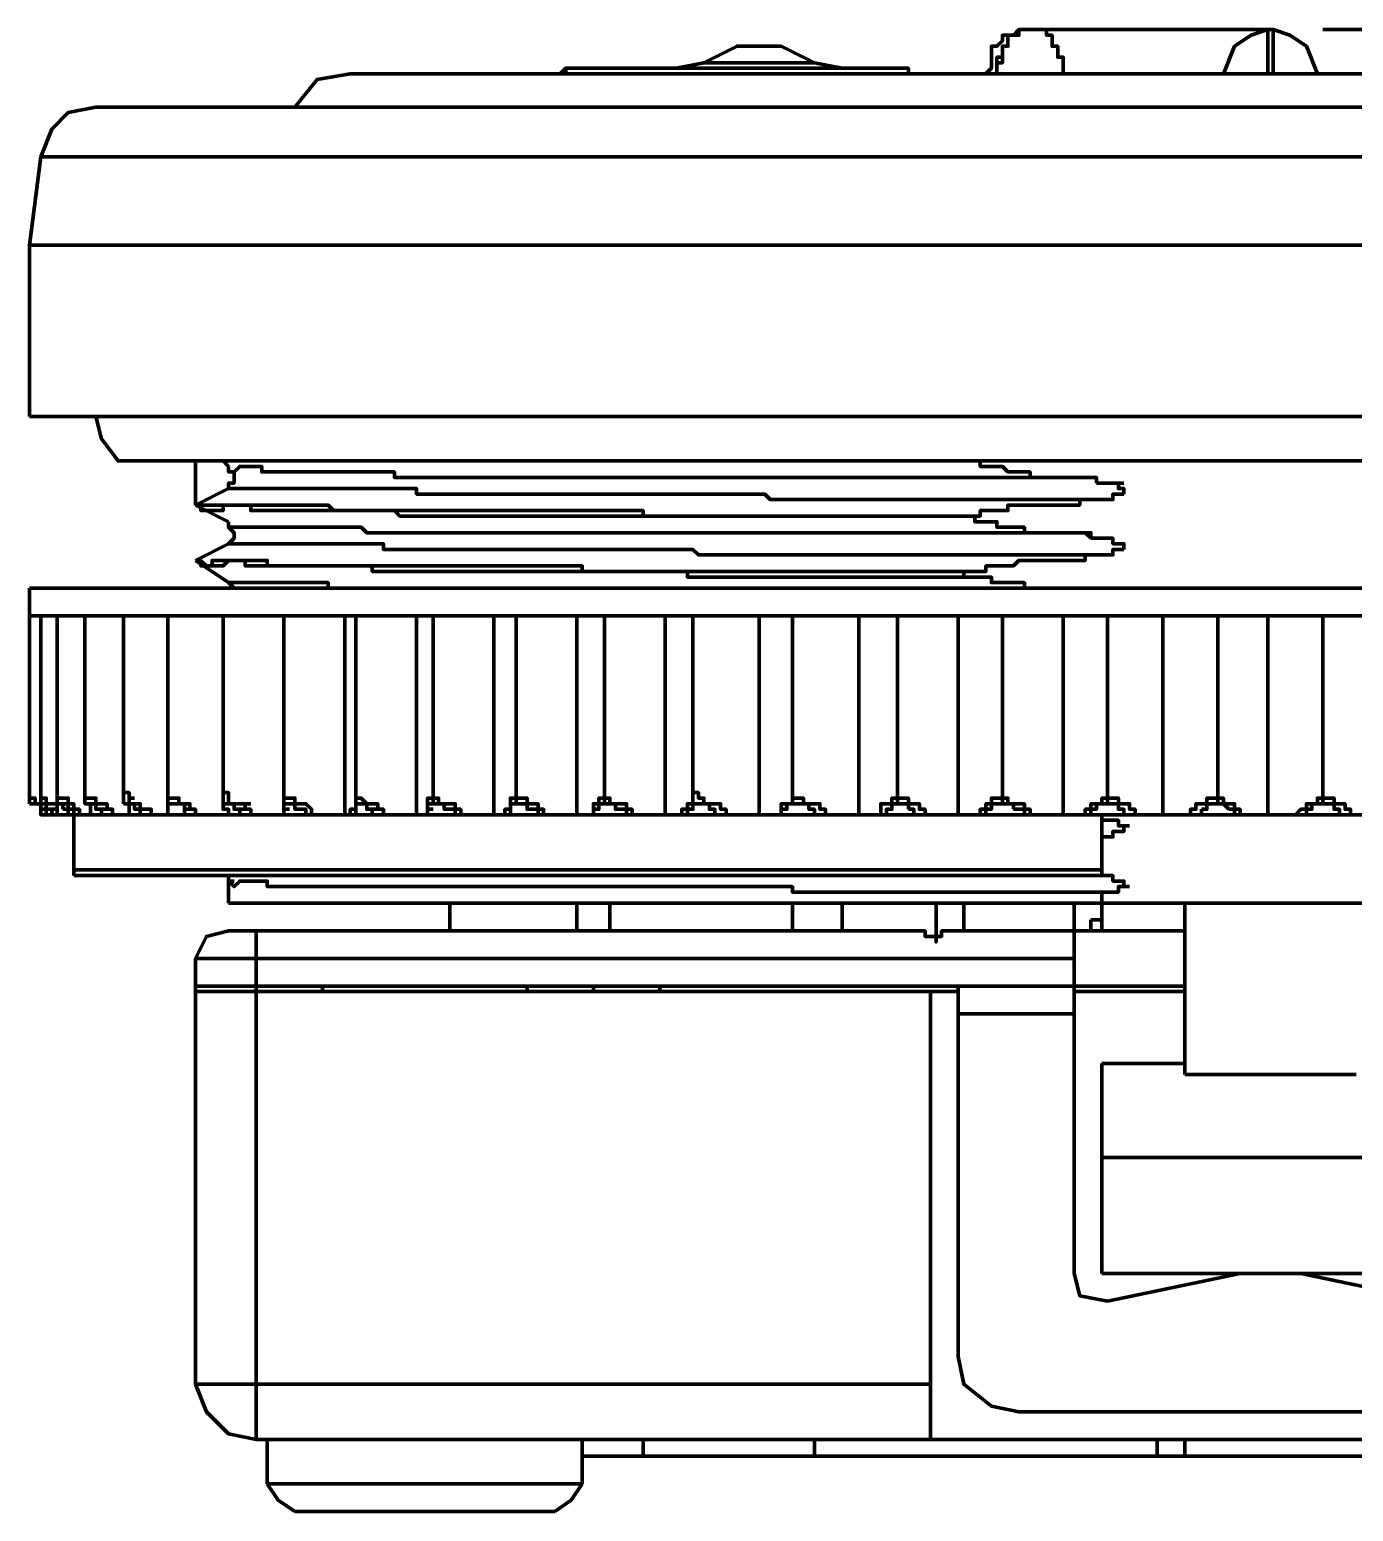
# Model space of a CAD drawing. Header units: inches. Extents: x 19 to 378, y -1 to 556.
# Drawn here: x 287.33 to 313.94, y 386.67 to 416.44 of the extents above; entities that cross this region are included whole.
import ezdxf

# ---------------------------------------------------------------- set-up
doc = ezdxf.new("R2010")
doc.units = ezdxf.units.IN
doc.layers.add('P', color=250, linetype='CONTINUOUS', lineweight=100)

msp = doc.modelspace()

# ---------------------------------------------------------------- linework, layer by layer
at = {"layer": 'P', "color": 0, "linetype": 'CONTINUOUS'}
for points in [[(306.556, 415.556), (306.667, 415.667), (306.667, 415.889), (306.667, 416), (306.667, 416.111), (306.778, 416.111), (306.889, 416.222), (306.889, 416.333), (307, 416.333), (307, 416.333), (307.111, 416.333), (307.222, 416.444), (307.444, 416.444)], [(307.556, 416.444), (307.222, 416.444), (307.222, 416.333), (307.111, 416.333), (307.111, 416.333), (307, 416.333), (307, 416.222), (307, 416.222), (307, 416.111), (306.889, 416.111), (306.889, 415.889), (306.778, 415.889), (306.778, 415.778)], [(307.333, 416.444), (307.222, 416.444), (307.222, 416.333), (307.111, 416.333), (307.111, 416.333), (307, 416.333), (307, 416.222), (307, 416.222), (307, 416.111), (306.889, 416.111), (306.889, 415.778), (306.778, 415.778), (306.778, 415.778)], [(307.444, 416.444), (307.333, 416.444)], [(307.556, 416.444), (307.444, 416.444)], [(307.444, 416.444), (307.556, 416.444)], [(307.556, 416.444), (307.778, 416.444), (307.778, 416.333), (307.889, 416.333), (307.889, 416.333), (307.889, 416.333), (307.889, 416.111), (308, 416.111), (308, 415.889), (308.111, 415.889), (308.111, 415.778)], [(307.556, 416.444), (307.667, 416.444)], [(307.556, 416.444), (307.556, 416.444)], [(313.222, 415.556), (313, 416.111), (312.667, 416.333), (312.333, 416.444), (307.556, 416.444)], [(312.222, 416.444), (311.889, 416.333), (311.556, 416.111), (311.333, 415.556)], [(312.222, 416.444), (312.222, 415.556)], [(312.333, 416.444), (312.333, 415.556)], [(313.333, 416.444), (353.889, 416.444)], [(303.111, 415.778), (302.444, 416.111), (301.556, 416.111), (300.889, 415.778)], [(300.333, 415.667), (300.889, 415.778), (303.111, 415.778)], [(303.111, 415.778), (303.667, 415.667)], [(306.778, 415.778), (306.889, 415.778)], [(306.778, 415.778), (306.778, 415.556)], [(306.778, 415.778), (306.889, 415.778)], [(306.778, 415.778), (306.778, 415.556)], [(308.111, 415.778), (308.111, 415.778)], [(308.111, 415.778), (308.111, 415.556)], [(293.778, 415.556), (293.111, 415.444), (292.667, 414.889)], [(293.778, 415.556), (330.667, 415.556)], [(298.111, 415.667), (298.111, 415.667), (298, 415.556)], [(298.111, 415.667), (298.111, 415.556)], [(298.111, 415.667), (298.111, 415.667)], [(298.111, 415.667), (304.889, 415.667)], [(298.111, 415.556), (298.111, 415.556)], [(305, 415.556), (305, 415.667), (304.889, 415.667)], [(306.556, 415.556), (313.222, 415.556)], [(306.556, 415.556), (306.667, 415.556)], [(306.778, 415.556), (306.889, 415.556)], [(308.111, 415.556), (308.111, 415.556)], [(311.333, 415.556), (311.444, 415.556)], [(313.222, 415.556), (313.333, 415.556)], [(288.667, 414.889), (288.111, 414.778), (287.778, 414.444), (287.556, 413.889)], [(288.667, 414.889), (335.889, 414.889)], [(287.556, 413.889), (287.333, 412.111)], [(287.556, 413.889), (337, 413.889)], [(287.333, 412.111), (287.333, 408.667)], [(287.333, 412.111), (337.222, 412.111)], [(287.333, 408.667), (337.222, 408.667)], [(288.667, 408.667), (288.778, 408.222), (289.111, 407.778), (289.556, 407.778)], [(289.556, 407.778), (335, 407.778)], [(290.667, 407.778), (290.667, 406.889)], [(291.222, 407.778), (291.333, 407.667)], [(291.333, 407.667), (291.333, 407.556), (291.444, 407.556), (291.556, 407.667), (292, 407.667), (292, 407.556), (294.667, 407.556), (294.667, 407.444), (301.444, 407.444), (301.556, 407.444), (302, 407.444)], [(291.333, 407.667), (291.333, 407.556), (291.444, 407.556), (291.444, 407.444)], [(308.667, 407.444), (308.111, 407.444), (308.111, 407.444), (307.444, 407.444), (307.444, 407.556), (307, 407.556), (306.889, 407.667), (306.444, 407.667), (306.444, 407.778)], [(291.333, 407.222), (291.333, 407.333), (291.444, 407.333), (291.444, 407.444)], [(302, 407.444), (302.111, 407.444)], [(302, 407.444), (308.667, 407.444)], [(308.778, 407.333), (308.778, 407.444), (308.667, 407.444)], [(290.667, 406.889), (291.333, 407.222)], [(291.333, 407.222), (291.333, 407.222), (291.556, 407.222), (291.556, 407.222), (292, 407.222), (292.111, 407.222), (295.111, 407.222), (295.111, 407.111), (295.333, 407.111)], [(295.333, 407.111), (302.111, 407.111), (302.222, 407), (307.222, 407)], [(309.222, 407.333), (308.778, 407.333)], [(308.778, 407.333), (308.889, 407.333)], [(309, 407), (309.111, 407), (309.111, 407.111), (309.333, 407.111)], [(309.333, 407.111), (309.333, 407.111), (309.333, 407.222), (309.222, 407.222), (309.222, 407.333)], [(309.222, 407.333), (309.333, 407.333)], [(309.333, 407.111), (309.333, 407.111)], [(290.667, 406.889), (290.778, 406.889)], [(290.667, 406.889), (291.333, 406.556)], [(296.667, 406.778), (293.444, 406.778), (293.333, 406.889), (290.667, 406.889)], [(290.667, 406.889), (290.778, 406.889)], [(290.667, 406.889), (290.667, 406.889)], [(296.667, 406.667), (294.778, 406.667), (294.667, 406.778), (291.778, 406.778), (291.778, 406.889), (291.222, 406.889), (291.222, 406.778), (290.778, 406.778), (290.778, 406.889)], [(306.111, 406.667), (299.667, 406.667), (299.667, 406.778), (296.667, 406.778)], [(306.111, 406.667), (306.444, 406.667), (306.444, 406.778), (307, 406.778), (307, 406.889), (307.667, 406.889), (307.667, 406.889), (308.444, 406.889), (308.444, 407), (308.667, 407)], [(307.222, 407), (307.333, 407)], [(307.222, 407), (308.667, 407)], [(308.667, 407), (309, 407)], [(309, 407), (309, 407)], [(291.333, 406.556), (291.333, 406.444), (294, 406.444), (294.111, 406.333), (300.111, 406.333), (300.111, 406.333), (302, 406.333)], [(291.333, 406.556), (291.333, 406.444), (291.444, 406.333), (291.444, 406.222), (291.333, 406.111)], [(306.111, 406.667), (302, 406.667), (301.889, 406.667), (296.667, 406.667)], [(296.667, 406.667), (296.667, 406.667)], [(306.111, 406.667), (306.111, 406.667)], [(308.667, 406.222), (308.667, 406.333), (308, 406.333), (308, 406.333), (307.333, 406.333), (307.333, 406.444), (306.778, 406.444), (306.778, 406.556), (306.333, 406.556), (306.333, 406.667), (306.111, 406.667)], [(302, 406.333), (302.111, 406.333)], [(302, 406.333), (308.556, 406.333), (308.667, 406.222)], [(308.778, 406.222), (308.667, 406.222)], [(309.222, 406.111), (309.111, 406.111), (309.111, 406.222), (308.778, 406.222)], [(308.778, 406.222), (308.889, 406.222)], [(291.333, 406.111), (290.667, 405.778)], [(291.333, 406.111), (291.333, 406.111), (291.556, 406.111), (291.556, 406.111), (291.889, 406.111), (291.889, 406.111), (294.444, 406.111), (294.444, 406), (300.667, 406), (300.778, 405.889), (301.222, 405.889)], [(301.222, 405.889), (308.667, 405.889)], [(306.111, 405.556), (306.556, 405.556), (306.556, 405.667), (307.111, 405.667), (307.222, 405.778), (307.778, 405.778), (307.889, 405.778), (308.556, 405.778), (308.556, 405.889), (308.667, 405.889)], [(308.667, 405.889), (309, 405.889)], [(309, 405.889), (309.111, 405.889), (309.111, 406), (309.333, 406)], [(309, 405.889), (309, 405.889)], [(309.333, 406), (309.333, 406), (309.333, 406.111), (309.222, 406.111)], [(309.222, 406.111), (309.333, 406.111)], [(309.333, 406), (309.333, 406)], [(290.667, 405.778), (290.778, 405.778)], [(290.667, 405.778), (290.778, 405.778)], [(290.667, 405.778), (290.778, 405.778)], [(290.667, 405.778), (291.333, 405.333)], [(290.778, 405.778), (290.889, 405.667)], [(296.667, 405.556), (294.222, 405.556), (294.222, 405.667), (291.667, 405.667), (291.667, 405.778), (291.333, 405.778), (291.222, 405.667), (290.778, 405.667), (290.778, 405.778)], [(290.889, 405.667), (291, 405.667), (291, 405.778), (292.111, 405.778), (292.111, 405.667), (298.444, 405.667), (298.444, 405.556), (301, 405.556)], [(291.333, 405.333), (293.333, 405.333), (293.333, 405.222), (295.222, 405.222)], [(291.333, 405.333), (291.444, 405.222)], [(306.111, 405.444), (300.556, 405.444), (300.556, 405.556), (296.667, 405.556)], [(296.667, 405.556), (296.667, 405.556)], [(301, 405.556), (301.111, 405.556)], [(301, 405.556), (306.111, 405.556)], [(306.111, 405.556), (306.111, 405.444)], [(307.556, 405.222), (307.333, 405.222), (307.333, 405.333), (306.667, 405.333), (306.667, 405.444), (306.222, 405.444), (306.222, 405.444), (306.111, 405.444)], [(287.333, 404.667), (287.333, 405.222)], [(287.333, 405.222), (337.222, 405.222)], [(287.333, 405.222), (337.222, 405.222)], [(307.556, 405.222), (307.556, 405.222)], [(287.333, 400.889), (287.333, 404.667)], [(287.333, 404.667), (337.222, 404.667)], [(287.333, 404.667), (337.222, 404.667)], [(287.556, 400.889), (287.556, 404.667)], [(287.889, 400.889), (287.889, 404.667)], [(288.444, 400.889), (288.444, 404.667)], [(289.222, 400.889), (289.222, 404.667)], [(290.111, 400.889), (290.111, 404.667)], [(291.222, 400.889), (291.222, 404.667)], [(292.444, 400.667), (292.444, 404.667)], [(292.444, 400.889), (292.444, 404.667)], [(293.667, 400.667), (293.667, 404.667)], [(293.889, 400.889), (293.889, 404.667)], [(295.111, 400.667), (295.111, 404.667)], [(295.444, 400.889), (295.444, 404.667)], [(296.667, 400.667), (296.667, 404.667)], [(297.111, 400.889), (297.111, 404.667)], [(298.333, 400.667), (298.333, 404.667)], [(298.889, 400.889), (298.889, 404.667)], [(300.111, 400.667), (300.111, 404.667)], [(300.667, 400.889), (300.667, 404.667)], [(302, 400.667), (302, 404.667)], [(302.667, 400.889), (302.667, 404.667)], [(304, 400.667), (304, 404.667)], [(304.778, 400.889), (304.778, 404.667)], [(306, 400.667), (306, 404.667)], [(306.889, 400.889), (306.889, 404.667)], [(308.111, 400.667), (308.111, 404.667)], [(309, 400.889), (309, 404.667)], [(310.111, 400.667), (310.111, 404.667)], [(311.222, 400.889), (311.222, 404.667)], [(312.222, 400.667), (312.222, 404.667)], [(313.333, 400.889), (313.333, 404.667)], [(287.333, 401.111), (287.333, 401), (287.444, 401), (287.444, 400.889), (287.556, 400.889)], [(287.556, 401.111), (287.556, 401), (287.667, 401), (287.667, 400.889)], [(287.889, 401.111), (287.889, 401), (288.111, 401), (288.111, 400.889)], [(288.444, 401.111), (288.444, 401), (288.667, 401), (288.667, 400.889)], [(289.222, 401.111), (289.333, 401.111), (289.333, 401), (289.333, 401)], [(290.111, 401.111), (290.111, 401), (290.222, 401)], [(291.222, 401.111), (291.333, 401.111), (291.333, 401), (291.333, 401), (291.333, 400.889), (291.556, 400.889), (291.556, 400.889), (291.667, 400.889)], [(292.444, 400.667), (292.444, 400.778), (292.444, 400.778), (292.444, 401.111)], [(292.444, 401.111), (292.444, 401), (292.667, 401), (292.667, 400.889), (292.778, 400.889), (292.778, 400.889), (292.889, 400.889), (293, 400.778), (293, 400.778), (293, 400.667)], [(293.778, 400.667), (293.778, 400.778), (293.889, 400.778), (293.889, 401.111), (293.889, 401.111), (293.889, 401), (294, 401), (294.111, 400.889)], [(295.333, 400.667), (295.333, 400.889), (295.333, 400.889), (295.333, 401), (295.444, 401), (295.444, 401.111)], [(295.444, 401.111), (295.444, 401), (295.556, 401), (295.556, 400.889), (295.778, 400.889), (295.778, 400.889), (295.889, 400.889), (295.889, 400.778), (296, 400.778), (296, 400.667), (296.111, 400.667)], [(296.889, 400.667), (296.889, 400.778), (297, 400.778), (297, 400.889), (297, 400.889), (297, 401), (297.111, 401), (297.111, 401.111), (297.111, 401), (297.333, 401), (297.333, 400.889)], [(298.667, 400.667), (298.667, 400.778), (298.667, 400.778), (298.667, 400.889), (298.778, 400.889), (298.778, 401), (298.889, 401), (298.889, 401.111), (298.889, 401), (299, 401), (299, 400.889), (299.111, 400.889)], [(300.444, 400.667), (300.444, 400.778), (300.556, 400.778), (300.556, 400.889), (300.667, 400.889), (300.667, 400.889), (300.667, 401), (300.667, 401.111), (300.778, 401.111), (300.778, 401), (300.889, 401), (300.889, 400.889), (301, 400.889)], [(302.444, 400.667), (302.444, 400.778), (302.444, 400.778), (302.444, 400.889), (302.556, 400.889), (302.556, 400.889), (302.667, 400.889), (302.667, 401), (302.667, 401), (302.667, 401.111), (302.667, 401), (302.889, 401), (302.889, 400.889), (303, 400.889)], [(304.444, 400.667), (304.444, 400.778), (304.444, 400.778), (304.444, 400.889), (304.556, 400.889), (304.556, 400.889), (304.667, 400.889), (304.667, 401), (304.778, 401), (304.778, 401.111), (304.778, 401), (305, 401), (305, 400.889)], [(306.444, 400.667), (306.444, 400.667), (306.444, 400.778), (306.556, 400.778), (306.556, 400.889), (306.667, 400.889), (306.667, 400.889), (306.667, 400.889), (306.667, 401), (306.889, 401), (306.889, 401.111), (306.889, 401), (307, 401), (307, 400.889)], [(308.556, 400.667), (308.556, 400.778), (308.667, 400.778), (308.667, 400.889), (308.778, 400.889), (308.778, 400.889), (308.889, 400.889), (308.889, 401), (309, 401), (309, 401.111), (309, 401), (309.222, 401), (309.222, 400.889)], [(310.667, 400.667), (310.667, 400.667), (310.667, 400.778), (310.778, 400.778), (310.778, 400.889), (311, 400.889), (311, 400.889), (311, 400.889), (311, 401), (311.222, 401), (311.222, 401.111), (311.222, 401), (311.333, 401), (311.333, 400.889)], [(312.778, 400.667), (312.889, 400.778), (313, 400.778), (313, 400.889), (313.111, 400.889), (313.111, 400.889), (313.222, 400.889), (313.222, 401), (313.333, 401), (313.333, 401.111), (313.333, 401), (313.556, 401), (313.556, 400.889)], [(287.444, 400.889), (287.444, 400.889), (287.333, 400.889)], [(287.333, 400.889), (287.444, 400.889), (287.444, 400.889), (287.556, 400.889), (287.556, 400.778), (287.556, 400.778), (287.556, 400.667)], [(287.556, 400.667), (287.556, 400.778), (287.556, 400.778), (287.556, 400.889), (287.444, 400.889)], [(287.444, 400.889), (287.556, 400.889)], [(287.667, 400.778), (287.667, 400.889), (287.556, 400.889), (287.556, 400.889), (287.556, 400.889)], [(287.556, 400.889), (287.556, 400.889), (287.556, 400.889), (287.667, 400.889), (287.667, 400.778), (287.889, 400.778), (287.889, 400.667)], [(287.556, 400.889), (287.556, 400.889)], [(287.556, 400.889), (287.556, 400.889), (287.556, 400.889), (287.556, 400.778), (287.667, 400.778), (287.667, 400.667), (287.778, 400.667)], [(287.667, 400.889), (287.778, 400.889)], [(287.667, 400.889), (287.778, 400.889), (287.778, 400.889), (287.889, 400.889), (287.889, 400.778), (287.889, 400.778), (287.889, 400.667)], [(288, 400.778), (288, 400.889), (287.889, 400.889)], [(287.889, 400.889), (288, 400.889), (288, 400.889), (288.111, 400.889), (288.111, 400.778), (288.111, 400.778)], [(288.111, 400.889), (288.111, 400.889)], [(288.111, 400.889), (288.111, 400.889), (288.111, 400.889), (288.222, 400.889), (288.222, 400.778), (288.333, 400.778), (288.333, 400.667), (288.444, 400.667)], [(288.556, 400.889), (288.444, 400.889), (288.444, 400.889)], [(288.444, 400.889), (288.556, 400.889), (288.556, 400.889), (288.667, 400.889), (288.667, 400.778), (288.778, 400.778)], [(288.667, 400.667), (288.667, 400.667), (288.556, 400.667), (288.556, 400.889)], [(288.556, 400.889), (288.667, 400.889)], [(288.667, 400.889), (288.667, 400.889)], [(288.667, 400.889), (288.667, 400.889), (288.667, 400.889), (288.889, 400.889), (288.889, 400.778), (289, 400.778), (289, 400.667)], [(289.333, 400.889), (289.333, 400.889), (289.222, 400.889)], [(289.222, 400.889), (289.333, 400.889), (289.333, 400.889), (289.444, 400.889), (289.444, 400.778), (289.556, 400.778)], [(289.333, 401), (289.444, 401)], [(289.333, 401), (289.333, 400.889), (289.556, 400.889), (289.556, 400.889), (289.556, 400.889), (289.556, 400.778), (289.778, 400.778), (289.778, 400.667)], [(289.333, 400.667), (289.333, 400.667), (289.333, 400.667), (289.333, 400.889)], [(289.333, 400.889), (289.333, 400.889)], [(290.222, 400.667), (290.222, 400.667), (290.111, 400.667), (290.111, 400.889)], [(290.111, 400.889), (290.222, 400.889)], [(290.111, 400.889), (290.111, 400.889)], [(290.111, 400.889), (290.222, 400.889), (290.222, 400.889), (290.444, 400.889), (290.444, 400.778), (290.444, 400.778)], [(290.222, 401), (290.333, 401)], [(290.222, 401), (290.333, 401), (290.333, 400.889), (290.444, 400.889), (290.444, 400.889), (290.556, 400.889), (290.556, 400.778), (290.667, 400.778), (290.667, 400.667)], [(291.333, 400.667), (291.333, 400.778), (291.222, 400.778), (291.222, 400.889)], [(291.222, 400.889), (291.333, 400.889)], [(291.222, 400.889), (291.222, 400.889)], [(291.222, 400.889), (291.333, 400.889), (291.333, 400.889), (291.444, 400.889), (291.444, 400.778), (291.556, 400.778)], [(291.667, 400.889), (291.778, 400.889)], [(291.667, 400.889), (291.667, 400.778), (291.778, 400.778), (291.778, 400.667), (291.889, 400.667)], [(292.444, 400.778), (292.444, 400.889)], [(292.444, 400.889), (292.556, 400.889), (292.556, 400.889), (292.667, 400.889), (292.667, 400.778), (292.889, 400.778), (292.889, 400.667)], [(293.889, 400.778), (293.889, 400.889), (294, 400.889), (294, 400.889), (294.111, 400.889), (294.111, 400.778), (294.222, 400.778)], [(294.111, 400.889), (294.111, 400.889)], [(294.111, 400.889), (294.111, 400.889), (294.111, 400.889), (294.333, 400.889), (294.333, 400.778), (294.444, 400.778), (294.444, 400.667)], [(295.333, 400.778), (295.333, 400.889), (295.444, 400.889)], [(295.444, 400.889), (295.556, 400.889), (295.556, 400.889), (295.667, 400.889), (295.667, 400.778), (295.889, 400.778), (295.889, 400.667)], [(297, 400.778), (297, 400.778), (297, 400.889), (297.222, 400.889), (297.222, 400.889), (297.333, 400.889), (297.333, 400.778), (297.444, 400.778)], [(297.333, 400.889), (297.333, 400.889)], [(297.333, 400.889), (297.333, 400.889), (297.444, 400.889), (297.556, 400.889), (297.556, 400.778), (297.667, 400.778), (297.667, 400.667)], [(298.667, 400.667), (298.667, 400.778), (298.778, 400.778), (298.778, 400.889), (298.889, 400.889)], [(298.889, 400.889), (299, 400.889)], [(298.889, 400.889), (299, 400.889), (299, 400.889), (299.111, 400.889), (299.111, 400.778), (299.333, 400.778), (299.333, 400.667), (299.333, 400.667)], [(299.111, 400.889), (299.222, 400.889)], [(299.111, 400.889), (299.222, 400.889), (299.222, 400.889), (299.333, 400.889), (299.333, 400.778), (299.444, 400.778), (299.444, 400.667), (299.556, 400.667)], [(300.556, 400.667), (300.556, 400.778), (300.667, 400.778), (300.667, 400.889), (300.667, 400.889), (300.667, 400.889), (300.778, 400.889)], [(300.778, 400.889), (300.889, 400.889)], [(300.778, 400.889), (300.889, 400.889), (300.889, 400.889), (301, 400.889), (301, 400.778), (301.111, 400.778), (301.111, 400.667), (301.222, 400.667)], [(301, 400.889), (301, 400.889)], [(301, 400.889), (301, 400.889), (301, 400.889), (301.222, 400.889), (301.222, 400.778), (301.333, 400.778), (301.333, 400.667)], [(302.444, 400.667), (302.444, 400.778), (302.556, 400.778), (302.556, 400.889), (302.667, 400.889), (302.667, 400.889), (302.667, 400.889)], [(302.667, 400.889), (302.778, 400.889)], [(302.667, 400.889), (302.778, 400.889), (302.778, 400.889), (303, 400.889), (303, 400.778), (303.111, 400.778), (303.111, 400.667), (303.222, 400.667)], [(303, 400.889), (303, 400.889)], [(303, 400.889), (303, 400.889), (303, 400.889), (303.222, 400.889), (303.222, 400.778), (303.333, 400.778), (303.333, 400.667)], [(304.444, 400.667), (304.556, 400.667), (304.556, 400.778), (304.667, 400.778), (304.667, 400.889), (304.667, 400.889), (304.667, 400.889), (304.889, 400.889), (304.889, 400.889), (305, 400.889), (305, 400.778)], [(305, 400.889), (305, 400.889)], [(305, 400.889), (305, 400.889), (305, 400.889), (305.222, 400.889), (305.222, 400.778), (305.333, 400.778), (305.333, 400.667)], [(306.556, 400.667), (306.556, 400.778), (306.667, 400.778), (306.667, 400.889), (306.778, 400.889), (306.778, 400.889), (307, 400.889), (307, 400.889), (307.111, 400.889), (307.111, 400.778)], [(307, 400.889), (307.111, 400.889)], [(307, 400.889), (307.222, 400.889), (307.222, 400.889), (307.333, 400.889), (307.333, 400.778), (307.444, 400.778), (307.444, 400.667)], [(308.667, 400.667), (308.667, 400.778), (308.778, 400.778), (308.778, 400.889), (309, 400.889), (309, 400.889), (309.111, 400.889), (309.111, 400.889), (309.222, 400.889), (309.222, 400.778), (309.333, 400.778)], [(309.222, 400.889), (309.333, 400.889)], [(309.222, 400.889), (309.333, 400.889), (309.333, 400.889), (309.444, 400.889), (309.444, 400.778), (309.556, 400.778), (309.556, 400.667)], [(310.889, 400.778), (311, 400.778), (311, 400.889), (311.111, 400.889), (311.111, 400.889), (311.333, 400.889), (311.333, 400.889), (311.333, 400.889), (311.444, 400.778)], [(311.333, 400.889), (311.444, 400.889)], [(311.333, 400.889), (311.444, 400.889), (311.444, 400.889), (311.556, 400.889), (311.556, 400.778), (311.667, 400.778), (311.667, 400.667), (311.778, 400.667)], [(313, 400.667), (313, 400.667), (313, 400.778), (313.111, 400.778), (313.111, 400.889), (313.333, 400.889), (313.333, 400.889), (313.444, 400.889), (313.444, 400.889), (313.556, 400.889)], [(313.556, 400.889), (313.556, 400.889)], [(313.556, 400.889), (313.556, 400.778), (313.667, 400.778), (313.667, 400.667), (313.778, 400.667), (313.778, 400.667), (313.889, 400.667)], [(313.556, 400.889), (313.556, 400.889)], [(313.556, 400.889), (313.556, 400.889), (313.556, 400.889), (313.778, 400.889), (313.778, 400.778), (313.889, 400.778), (313.889, 400.667)], [(287.667, 400.667), (287.556, 400.667), (287.556, 400.667)], [(287.556, 400.667), (287.667, 400.667)], [(287.556, 400.667), (287.667, 400.667)], [(287.556, 400.667), (287.667, 400.667), (287.667, 400.667), (287.778, 400.667)], [(287.889, 400.667), (287.778, 400.667), (287.778, 400.778), (287.667, 400.778)], [(287.667, 400.778), (287.778, 400.778)], [(287.667, 400.667), (336.889, 400.667)], [(287.778, 400.667), (287.889, 400.667)], [(287.778, 400.667), (287.889, 400.667)], [(287.889, 400.667), (288.111, 400.667)], [(287.889, 400.667), (287.889, 400.667)], [(287.889, 400.667), (287.889, 400.667), (287.889, 400.667), (288, 400.667)], [(287.889, 400.667), (288, 400.667)], [(288.111, 400.667), (288.111, 400.667), (288.111, 400.667), (288.111, 400.778), (288, 400.778)], [(288, 400.778), (288.111, 400.778)], [(288.111, 400.778), (288.222, 400.778)], [(288.111, 400.778), (288.222, 400.778), (288.222, 400.667), (288.333, 400.667)], [(288.222, 400.667), (288.222, 399.444)], [(288.333, 400.667), (288.444, 400.667)], [(288.333, 400.667), (288.333, 400.667), (288.444, 400.667)], [(288.444, 400.667), (288.667, 400.667)], [(288.778, 400.778), (288.889, 400.778)], [(288.778, 400.778), (288.778, 400.667), (288.889, 400.667), (288.889, 400.667), (289, 400.667)], [(289, 400.667), (289.333, 400.667)], [(289, 400.667), (289, 400.667)], [(289.556, 400.778), (289.556, 400.778)], [(289.556, 400.778), (289.556, 400.778), (289.556, 400.667), (289.667, 400.667), (289.667, 400.667)], [(289.667, 400.667), (289.778, 400.667)], [(289.667, 400.667), (289.778, 400.667)], [(289.778, 400.667), (290.111, 400.667)], [(290.444, 400.778), (290.556, 400.778)], [(290.444, 400.778), (290.444, 400.667), (290.667, 400.667), (290.667, 400.667)], [(290.667, 400.667), (291.333, 400.667)], [(290.667, 400.667), (290.667, 400.667)], [(290.667, 400.667), (290.667, 400.667)], [(291.556, 400.778), (291.667, 400.778)], [(291.556, 400.778), (291.556, 400.667), (291.778, 400.667), (291.778, 400.667)], [(291.778, 400.667), (291.889, 400.667)], [(291.778, 400.667), (291.889, 400.667)], [(291.889, 400.667), (292.444, 400.667)], [(292.444, 400.667), (292.444, 400.667), (292.444, 400.778)], [(292.444, 400.778), (292.556, 400.778)], [(292.444, 400.667), (292.444, 400.667)], [(292.889, 400.667), (293, 400.667)], [(292.889, 400.667), (293, 400.667), (293, 400.667)], [(293, 400.667), (293.778, 400.667)], [(293.778, 400.667), (293.778, 400.667), (293.889, 400.667), (293.889, 400.778)], [(293.889, 400.778), (293.889, 400.778)], [(294.222, 400.778), (294.333, 400.778)], [(294.222, 400.778), (294.222, 400.667), (294.444, 400.667), (294.444, 400.667), (294.444, 400.667)], [(294.444, 400.667), (295.333, 400.667)], [(294.444, 400.667), (294.556, 400.667)], [(295.333, 400.667), (295.333, 400.667), (295.333, 400.667), (295.333, 400.778)], [(295.333, 400.778), (295.444, 400.778)], [(295.889, 400.667), (295.889, 400.667)], [(295.889, 400.667), (296, 400.667), (296, 400.667), (296.111, 400.667)], [(296, 400.667), (296.889, 400.667)], [(296.889, 400.667), (296.889, 400.667), (297, 400.667), (297, 400.778)], [(297, 400.778), (297, 400.778)], [(297.444, 400.778), (297.556, 400.778)], [(297.444, 400.778), (297.556, 400.778), (297.556, 400.667), (297.556, 400.667), (297.556, 400.667), (297.667, 400.667)], [(297.667, 400.667), (298.667, 400.667)], [(297.667, 400.667), (297.778, 400.667)], [(298.667, 400.667), (298.667, 400.667), (298.667, 400.667)], [(298.667, 400.667), (298.778, 400.667)], [(299.333, 400.667), (299.444, 400.667)], [(299.333, 400.667), (299.444, 400.667), (299.444, 400.667), (299.556, 400.667)], [(299.556, 400.667), (300.444, 400.667)], [(300.444, 400.667), (300.444, 400.667), (300.556, 400.667)], [(300.556, 400.667), (300.667, 400.667)], [(301.222, 400.667), (301.333, 400.667)], [(301.222, 400.667), (301.333, 400.667), (301.333, 400.667), (301.333, 400.667)], [(301.333, 400.667), (302.444, 400.667)], [(302.444, 400.667), (302.444, 400.667), (302.444, 400.667)], [(302.444, 400.667), (302.556, 400.667)], [(303.222, 400.667), (303.333, 400.667)], [(303.222, 400.667), (303.333, 400.667), (303.333, 400.667), (303.333, 400.667)], [(303.333, 400.667), (304.444, 400.667)], [(304.444, 400.667), (304.444, 400.667), (304.444, 400.667)], [(304.444, 400.667), (304.556, 400.667)], [(305, 400.778), (305.111, 400.778)], [(305, 400.778), (305.111, 400.778), (305.111, 400.667), (305.333, 400.667), (305.333, 400.667)], [(305.333, 400.667), (306.444, 400.667)], [(305.333, 400.667), (305.333, 400.667)], [(305.333, 400.667), (305.333, 400.667)], [(306.444, 400.667), (306.444, 400.667), (306.444, 400.667), (306.556, 400.667)], [(306.556, 400.667), (306.667, 400.667)], [(307.111, 400.778), (307.222, 400.778)], [(307.111, 400.778), (307.333, 400.778), (307.333, 400.667), (307.333, 400.667)], [(307.333, 400.667), (307.333, 400.667), (307.444, 400.667)], [(307.444, 400.667), (308.556, 400.667)], [(308.556, 400.667), (308.667, 400.667), (308.667, 400.667), (308.667, 400.667)], [(308.667, 400.667), (308.778, 400.667)], [(308.889, 400.667), (308.889, 399.444)], [(309.111, 400.556), (308.889, 400.556)], [(308.889, 400.556), (309, 400.556)], [(309.333, 400.444), (309.222, 400.444), (309.222, 400.556), (309.111, 400.556)], [(309.111, 400.556), (309.222, 400.556)], [(309.333, 400.778), (309.333, 400.778)], [(309.333, 400.778), (309.333, 400.778), (309.333, 400.667), (309.556, 400.667), (309.556, 400.667)], [(309.556, 400.667), (310.667, 400.667)], [(309.556, 400.667), (309.556, 400.667)], [(309.556, 400.667), (309.556, 400.667)], [(310.667, 400.667), (310.667, 400.667), (310.667, 400.667), (310.889, 400.667), (310.889, 400.778)], [(310.667, 400.667), (310.667, 400.667)], [(310.889, 400.778), (311, 400.778)], [(311.444, 400.778), (311.556, 400.778)], [(311.444, 400.778), (311.556, 400.778), (311.556, 400.667), (311.556, 400.667)], [(311.556, 400.667), (311.667, 400.667)], [(311.556, 400.667), (311.667, 400.667), (311.667, 400.667), (311.778, 400.667)], [(311.667, 400.667), (312.778, 400.667)], [(312.778, 400.667), (312.889, 400.667)], [(312.778, 400.667), (312.889, 400.667), (312.889, 400.667), (313, 400.667)], [(313, 400.667), (313, 400.667)], [(313.889, 400.667), (315, 400.667)], [(313.889, 400.667), (313.889, 400.667)], [(308.889, 400.222), (309.111, 400.222), (309.111, 400.333), (309.222, 400.333)], [(308.889, 400.222), (309, 400.222)], [(309.222, 400.333), (309.333, 400.333), (309.333, 400.444)], [(309.222, 400.333), (309.333, 400.333)], [(309.333, 400.444), (309.444, 400.444)], [(308.889, 399.556), (288.222, 399.556)], [(308.889, 399.444), (288.222, 399.444)], [(291.444, 399.444), (291.444, 399.444), (291.333, 399.444), (291.333, 399.333)], [(291.333, 399.333), (291.333, 398.889)], [(291.333, 399.333), (291.444, 399.333)], [(291.333, 399.333), (291.444, 399.222), (291.556, 399.333), (292.111, 399.333), (292.111, 399.222), (295.444, 399.222), (295.444, 399.222), (302.111, 399.222)], [(308.889, 399.444), (305.778, 399.444), (305.778, 399.444), (303.333, 399.444)], [(308.889, 399.444), (308.889, 399.444)], [(309, 399.444), (308.889, 399.444)], [(309.333, 399.222), (309.333, 399.333), (309.111, 399.333), (309.111, 399.444), (309, 399.444)], [(309, 399.444), (309.111, 399.444)], [(302.111, 399.222), (302.667, 399.222), (302.667, 399.111), (308.889, 399.111)], [(308.889, 399.111), (308.889, 398.889)], [(308.889, 399.111), (309.111, 399.111)], [(309.111, 399.111), (309.222, 399.111), (309.222, 399.222), (309.333, 399.222), (309.333, 399.222)], [(309.111, 399.111), (309.222, 399.111)], [(309.333, 399.222), (309.444, 399.222)], [(291.444, 398.889), (291.333, 398.889)], [(308.889, 398.889), (291.333, 398.889)], [(291.444, 398.889), (333.111, 398.889)], [(295.778, 398.333), (295.778, 398.889)], [(298.333, 398.333), (298.333, 398.889)], [(299, 398.889), (299, 398.333)], [(302.667, 398.333), (302.667, 398.889)], [(303.667, 398.333), (303.667, 398.889)], [(305.556, 398.111), (305.556, 398.889)], [(306.111, 398.333), (306.111, 398.889)], [(308.333, 391.444), (308.333, 398.889)], [(308.889, 398.333), (308.889, 398.889)], [(308.889, 398.889), (309.222, 398.889)], [(310.556, 398.889), (310.556, 395.444)], [(308.667, 398.333), (308.667, 398.556)], [(308.889, 398.556), (308.667, 398.556)], [(291.333, 398.333), (290.889, 398.222), (290.667, 397.778)], [(291.333, 398.333), (304.667, 398.333)], [(291.889, 388.111), (291.889, 398.333)], [(304.667, 398.333), (304.778, 398.333), (304.889, 398.333), (305.333, 398.333), (305.333, 398.222), (305.556, 398.222), (305.556, 398.111), (305.556, 398.111)], [(305.778, 398.333), (305.778, 398.333), (305.667, 398.333), (305.667, 398.222), (305.556, 398.222), (305.556, 398.111)], [(305.778, 398.333), (308.111, 398.333)], [(308.333, 398.333), (308.111, 398.333)], [(308.333, 398.333), (310.556, 398.333)], [(290.667, 389.222), (290.667, 397.778)], [(290.667, 397.778), (308.333, 397.778)], [(290.667, 397.222), (310.556, 397.222)], [(290.667, 397.111), (306, 397.111)], [(293.222, 397.111), (293.222, 397.222)], [(297.333, 397.111), (297.333, 397.222)], [(298.667, 397.222), (298.667, 397.111)], [(300, 397.222), (300, 397.111)], [(305.444, 388.111), (305.444, 397.111)], [(306, 389.778), (306, 397.222)], [(308.333, 397.111), (310.556, 397.111)], [(308.333, 396.667), (306, 396.667)], [(308.889, 395.667), (310.556, 395.667)], [(308.889, 395.667), (308.889, 391.444)], [(314, 395.444), (310.556, 395.444)], [(308.889, 393.778), (315.667, 393.778)], [(308.333, 391.444), (308.444, 391), (309, 390.889)], [(309, 390.889), (311.667, 391.444), (308.889, 391.444)], [(312.889, 391.444), (311.667, 391.444)], [(315.667, 391.444), (312.889, 391.444), (315.556, 390.889)], [(306, 389.778), (306.111, 389.222), (306.667, 388.778), (307.222, 388.667)], [(290.667, 389.222), (305.444, 389.222)], [(290.667, 389.222), (290.889, 388.667), (291.333, 388.222), (291.889, 388.111)], [(317.333, 388.667), (307.222, 388.667)], [(291.889, 388.111), (332.667, 388.111)], [(292.111, 388.111), (292.111, 387.222)], [(298.444, 388.111), (298.444, 387.222)], [(299.667, 388.111), (299.667, 387.778)], [(303.111, 388.111), (303.111, 387.778)], [(310, 388.111), (310, 387.778)], [(310.556, 388.111), (310.556, 387.778)], [(326.111, 387.778), (298.444, 387.778)], [(298.444, 387.222), (292.111, 387.222)], [(292.111, 387.222), (292.333, 386.889), (292.667, 386.667)], [(297.889, 386.667), (298.222, 386.889), (298.444, 387.222)], [(297.889, 386.667), (292.667, 386.667)]]:
    msp.add_lwpolyline(points, dxfattribs=at)

doc.saveas('drawing.dxf')
